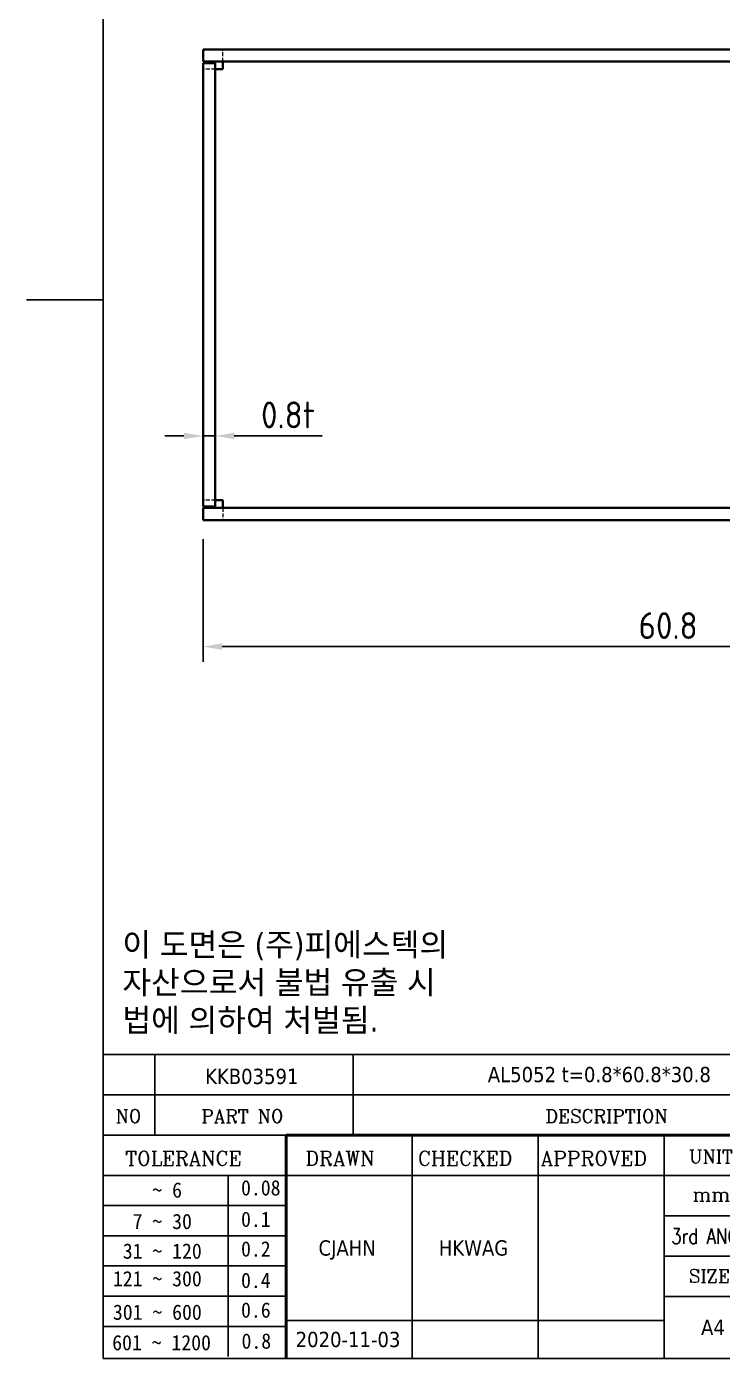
# Model space of a CAD drawing. Header units: millimetres. Extents: x 0 to 105, y 0 to 149.
# Drawn here: x 0 to 45.5, y 5 to 92.1 of the extents above; entities that cross this region are included whole.
import ezdxf
from ezdxf.enums import TextEntityAlignment as Align

# ---------------------------------------------------------------- set-up
doc = ezdxf.new("R2010")
doc.units = ezdxf.units.MM
doc.header["$LTSCALE"] = 0.5
doc.linetypes.add('DASHED', pattern=[0.2067, 0.1654, -0.0413])
doc.layers.get('0').update_dxf_attribs({"color": 3, "lineweight": 25})
for name, color, linetype, lineweight in [('가려진 것(ISO)', 2, 'DASHED', 18), ('가시적인 것(ISO)', 3, 'Continuous', 40), ('경계(ISO)', 7, 'Continuous', 25), ('기호(ISO)', 5, 'Continuous', 25), ('제목(ISO)', 5, 'Continuous', 50), ('치수(ISO)', 2, 'Continuous', 25), ('해치(ISO)', 7, 'Continuous', 18)]:
    doc.layers.add(name, color=color, linetype=linetype, lineweight=lineweight)
doc.styles.add('HAN_291', font='')
doc.styles.add('HAN_370', font='', dxfattribs={"width": 2})
doc.styles.add('RC_284', font='ROMANC.shx')
doc.styles.add('RC_287', font='ROMANC.shx')
doc.styles.add('RC_292', font='ROMANC.shx')
doc.styles.add('ROMANT_294', font='romant.shx')
doc.styles.add('문자 텍스트_PSTEK_POSCO', font='isocp.shx')
doc.styles.add('치수 텍스트_PSTEK_POSCO', font='isocp.shx')
doc.styles.add('텍스트 스타일198', font='tahoma.ttf')
doc.styles.add('텍스트 스타일333', font='ROMANC.shx', dxfattribs={"width": 0.800000011920929})
doc.styles.get('HAN_291').set_extended_font_data('GulimChe')
doc.styles.get('HAN_370').set_extended_font_data('GulimChe')
doc.dimstyles.new('치수_PSTEK_POSCO', dxfattribs={"dimscale": 0.5, "dimtxt": 3.5, "dimasz": 2.5, "dimexe": 2, "dimexo": 2.5, "dimgap": 1, "dimtad": 1, "dimrnd": 1e-08, "dimdsep": 46, "dimtxsty": '치수 텍스트_PSTEK_POSCO', "dimcen": 0.09, "dimdle": 10, "dimclrd": 7, "dimclre": 7, "dimclrt": 2, "dimadec": 1, "dimazin": 2, "dimtfac": 1, "dimtmove": 0, "dimatfit": 3, "dimfxl": 0, "dimtolj": 1, "dimlwd": -1, "dimlwe": -1, "dimarcsym": 0})

# ---------------------------------------------------------------- blocks, each defined once
blk = doc.blocks.new('경계 Default Border')
at = {"layer": '경계(ISO)', "flags": 128}
for points in [[(10, 10), (10, 287.0000076293945)], [(0, 148.5000038146973), (10, 148.5000038146973)]]:
    blk.add_lwpolyline(points, dxfattribs=at)
blk = doc.blocks.new('제목 블록 PSTEK')
for color, points in [(252, [(317.2195697678507, 17.0593801673321), (322.0326348870767, 21.62682475217465), (322.2781991042243, 21.94392121864296), (317.0471853425802, 16.97985676345368), (318.7512090904202, 16.1899260703855), (316.0018030350395, 12.71868385740789), (316.3356552234328, 13.00206718743325), (318.9235935156908, 16.2694494742633)]), (5, [(321.6183518841322, 17.4193704504104), (319.5281351041078, 18.24969419629727), (322.4505835294948, 22.02344462252142), (317.2195697678507, 17.0593801673321), (318.9235935156908, 16.2694494742633), (316.1741874603099, 12.79820726128571)]), (1, [(324.4839107253602, 19.60711530335299), (325.2419748254881, 19.60711530335299), (325.2419748254881, 20.25857663940324), (321.2266040451076, 20.25857663940324), (321.2266040451076, 19.60711530335299), (321.9846681452406, 19.60711530335299), (321.9846681452406, 15.3430047401139), (324.4839107253602, 15.3430047401139)]), (252, [(321.9846681452406, 19.60711530335299), (321.4042753185749, 19.60711530335299), (321.4042753185749, 19.45905590879572), (321.9846681452406, 19.45905590879572)]), (252, [(324.6615819988275, 19.45905590879572), (325.4196460989604, 19.45905590879572), (325.4196460989604, 20.11051724484596), (325.2419748254881, 20.11051724484596), (325.2419748254881, 19.60711530335299), (324.4839107253602, 19.60711530335299), (324.4839107253602, 15.3430047401139), (322.1623394187076, 15.3430047401139), (322.1623394187076, 15.19494534555726), (324.6615819988275, 15.19494534555726)]), (1, [(329.2277337269622, 20.25857663940324), (325.65654113025, 20.25857663940324), (325.65654113025, 15.3430047401139), (329.3580259941756, 15.3430047401139), (329.3580259941756, 15.9944660761648), (328.1137701654877, 15.9944660761648), (328.1137701654877, 17.56360607323003), (329.2277337269622, 17.56360607323003), (329.2277337269622, 18.25543873810179), (328.1137701654877, 18.25543873810179), (328.1137701654877, 19.60711530335299), (329.2277337269622, 19.60711530335299)]), (252, [(328.2914414389548, 19.45905590879572), (329.4054050004294, 19.45905590879572), (329.4054050004294, 20.11051724484596), (329.2277337269622, 20.11051724484596), (329.2277337269622, 19.60711530335299), (328.1137701654877, 19.60711530335299), (328.1137701654877, 18.25543873810179), (328.2914414389548, 18.25543873810179)]), (1, [(332.3312149849806, 20.25857663940324), (329.8592894925411, 20.25857663940324), (329.8592894925411, 15.3430047401139), (332.3312149849806, 15.3430047401139), (332.3312149849806, 17.4318630164523), (333.0701931098801, 15.3430047401139), (335.4855464857051, 15.3430047401139), (334.2514536401189, 19.30614745124769), (335.4379594596742, 20.25857663940324), (334.3071782107978, 20.25857663940324), (332.3312149849806, 18.99741471888304)]), (252, [(332.5088862584528, 20.1105172448466), (332.3312149849806, 20.1105172448466), (332.3312149849806, 18.99741471888368), (332.5088862584528, 19.11081371413894)]), (252, [(335.6156307331414, 20.11051724484596), (335.2535118015555, 20.11051724484596), (334.2514536401189, 19.30614745124769), (335.4855464857051, 15.3430047401139), (333.1954852176545, 15.3430047401139), (333.2478643833523, 15.19494534555726), (335.6632177591723, 15.19494534555726), (334.4291249135862, 19.15808805669106)]), (252, [(328.2914414389548, 17.41554667867274), (329.4054050004294, 17.41554667867274), (329.4054050004294, 18.10737934354514), (329.2277337269622, 18.10737934354514), (329.2277337269622, 17.56360607323003), (328.1137701654877, 17.56360607323003), (328.1137701654877, 15.9944660761648), (328.2914414389548, 15.9944660761648)]), (252, [(332.5088862584528, 16.92964231796647), (332.3312149849806, 17.43186301645164), (332.3312149849806, 15.3430047401139), (330.0369607660135, 15.3430047401139), (330.0369607660135, 15.19494534555726), (332.5088862584528, 15.19494534555726)]), (252, [(329.5356972676428, 15.8464066816075), (329.3580259941756, 15.8464066816075), (329.3580259941756, 15.3430047401139), (325.8342124037171, 15.3430047401139), (325.8342124037171, 15.19494534555726), (329.5356972676428, 15.19494534555726)])]:
    blk.add_hatch(color=color).paths.add_polyline_path(points)
h = blk.add_hatch(color=1)
edge = h.paths.add_edge_path(flags=0)
edge.add_line((314.2242174273352, 19.60711530335299), (314.2242174273352, 17.00126995915134))
edge.add_line((314.2242174273352, 17.00126995915134), (314.3485873187598, 17.00126995915134))
edge.add_arc((314.3485873187598, 17.6527312952023), 0.6514613360509371, 270, 360)
edge.add_line((315.0000486548106, 17.6527312952023), (315.0000486548106, 18.95565396730211))
edge.add_arc((314.3485873187598, 18.95565396730212), 0.6514613360508712, 0, 90)
edge.add_line((314.3485873187598, 19.60711530335299), (314.2242174273352, 19.60711530335299))
edge = h.paths.add_edge_path()
edge.add_arc((314.9847713324306, 18.28938669179658), 1.969189947606664, 269.9999999999959, 450)
edge.add_line((314.9847713324306, 20.25857663940318), (311.7664314776902, 20.25857663940324))
edge.add_line((311.7664314776902, 20.25857663940324), (311.7664314776902, 15.3430047401139))
edge.add_line((311.7664314776902, 15.3430047401139), (314.2242174273352, 15.3430047401139))
edge.add_line((314.2242174273352, 15.3430047401139), (314.2242174273352, 16.32019674418991))
edge.add_line((314.2242174273352, 16.32019674418991), (314.9847713324307, 16.32019674418991))
h = blk.add_hatch(color=252)
edge = h.paths.add_edge_path()
edge.add_arc((314.9847713324309, 18.28938669179657), 1.969189947606666, 270, 406.8278729790604)
edge.add_arc((315.1624426058984, 18.1413272972396), 1.969189947606962, -90, 53.560984836317004, ccw=False)
edge.add_line((315.1624426058984, 16.17213734963263), (314.4018887008024, 16.17213734963263))
edge.add_line((314.4018887008024, 16.17213734963263), (314.4018887008024, 15.19494534555726))
edge.add_line((314.4018887008024, 15.19494534555726), (311.9441027511573, 15.19494534555726))
edge.add_line((311.9441027511573, 15.19494534555726), (311.9441027511573, 15.3430047401139))
edge.add_line((311.9441027511573, 15.3430047401139), (314.2242174273352, 15.3430047401139))
edge.add_line((314.2242174273352, 15.3430047401139), (314.2242174273352, 16.32019674418991))
edge.add_line((314.2242174273352, 16.32019674418991), (314.9847713324309, 16.32019674418991))
h = blk.add_hatch(color=252)
edge = h.paths.add_edge_path()
edge.add_line((314.4018887008024, 19.45905590879572), (314.5262585922315, 19.45905590879572))
edge.add_arc((314.5262585922314, 18.80759457274939), 0.6514613360463194, 60.4189348879147, 90.00000000000318, ccw=False)
edge.add_arc((314.3485873187602, 18.95565396730057), 0.6514613360524251, 39.96992292766206, 90.00000000009999)
edge.add_line((314.3485873187591, 19.60711530335307), (314.2242174273352, 19.60711530335298))
edge.add_line((314.2242174273352, 19.60711530335299), (314.2242174273352, 17.00126995915134))
edge.add_line((314.2242174273352, 17.00126995915134), (314.3485873187591, 17.00126995915134))
edge.add_arc((314.3485873187568, 17.652731295233), 0.6514613360816299, 270.0000000002, 274.6930825552478)
edge.add_line((314.4018887008024, 17.0034541317032), (314.4018887008024, 19.45905590879572))
at = {"layer": '해치(ISO)'}
h = blk.add_hatch(color=140, dxfattribs=at)
edge = h.paths.add_edge_path()
edge.add_ellipse((330.3660919371412, 20.15576403068321), major_axis=(9.100907360794343, 0), ratio=0.4069904968023172, start_angle=301.3098473703837, end_angle=507.7436900681698)
edge.add_ellipse((331.5340919371412, 20.4634168429492), major_axis=(-9.82350664112931, 0), ratio=0.3942600559756514, start_angle=111.51207141178469, end_angle=334.47025347086895, ccw=False)
edge.add_line((335.1363447531188, 16.8601935978785), (335.0955236905705, 16.99119398620872))
at = {"color": 180}
for p, q in [((182.475792979055, 11.79100474011392), (182.4757929790549, 51.56524660363496)), ((182.4757929790549, 51.56524660363496), (372.4757929537551, 51.56524660363496)), ((189.2651435055721, 51.56524660363496), (189.2651435055722, 41.00524660363494)), ((215.2152739891528, 41.00524660363494), (215.2152739891528, 51.56524660363496)), ((280.8758854511282, 51.56524660363496), (280.8758854511282, 41.00524660363494)), ((310.0881549537552, 51.56524660363496), (310.0881549537553, 41.00524660363494)), ((316.9044520275131, 51.56524660363496), (316.9044520275127, 41.00524660363494)), ((338.4566026226726, 51.56524660363496), (338.4566026226727, 41.00524660363494)), ((372.4757929537551, 51.56524660363496), (372.4757929537551, 11.79100474011389)), ((182.475792979055, 46.2852466036349), (372.4757929537551, 46.28524660363492)), ((182.475792979055, 41.00524660363493), (206.451475290024, 41.00524660363493)), ((222.9401812389276, 11.79100474011392), (222.9401812389276, 41.00524660363494)), ((239.4288871878316, 11.79100474011392), (239.4288871878316, 41.00524660363494)), ((255.9175931367356, 11.79100474011392), (255.9175931367356, 41.00524660363494)), ((268.6918866058747, 41.00524660363494), (268.6918866058747, 30.44524660363498)), ((280.8758854511282, 41.00524660363494), (280.8758854511282, 25.16524660363502)), ((310.088154953755, 41.00524660363494), (310.088154953755, 11.79100474011392)), ((182.475792979055, 35.72524660363497), (206.451475290024, 35.72524660363497)), ((198.8621818849491, 12.02524660363491), (198.8621818849491, 35.72524660363497)), ((206.451475290024, 35.72524660363497), (372.4757929537551, 35.72524660363497)), ((182.475792979055, 31.77524660363492), (206.451475290024, 31.77524660363492)), ((255.917593136736, 30.44524660363498), (372.4757929537552, 30.44524660363501)), ((182.475792979055, 27.82524660363487), (206.451475290024, 27.82524660363487)), ((255.9175931367359, 25.16524660363502), (372.4757929537552, 25.165246603635)), ((268.6918866058744, 25.16524660363502), (268.6918866058744, 11.79100474011392)), ((182.475792979055, 23.87524660363505), (206.451475290024, 23.87524660363505)), ((182.475792979055, 19.92524660363478), (206.451475290024, 19.92524660363478)), ((255.9175931367359, 19.88524660363481), (310.0881549537553, 19.88524660363481)), ((182.475792979055, 15.97524660363496), (206.451475290024, 15.97524660363496)), ((206.451475290024, 16.74100474011396), (255.9175931367359, 16.74100474011396)), ((182.475792979055, 11.79100474011392), (372.4757929537551, 11.79100474011389))]:
    blk.add_line(p, q, dxfattribs=at)
at = {"color": 7, "lineweight": 50}
for p, q in [((206.4514752900237, 11.79100474011392), (206.4514752900237, 41.00524660363494)), ((206.451475290024, 41.00524660363494), (372.4757929537551, 41.00524660363496))]:
    blk.add_line(p, q, dxfattribs=at)
at = {"color": 7}
for p, q in [((322.2781991042243, 21.94392121864296), (317.0471853425802, 16.97985676345368)), ((322.4505835294948, 22.02344462252142), (317.2195697678507, 17.0593801673321)), ((317.2195697678507, 17.0593801673321), (322.0326348870767, 21.62682475217465)), ((319.5281351041078, 18.24969419629727), (322.4505835294948, 22.02344462252142)), ((322.0326348870767, 21.62682475217465), (322.2781991042243, 21.94392121864296)), ((311.7664314776902, 20.25900474011391), (311.7664314776902, 15.34300474011391)), ((314.9847713324309, 20.25857663940324), (311.7664314776902, 20.25857663940324)), ((314.9847713324309, 20.25857663940324), (311.7664314776902, 20.25857663940324)), ((311.7664314776902, 20.25857663940324), (311.7664314776902, 15.3430047401139)), ((314.2242174273352, 17.00126995915134), (314.2242174273352, 19.60711530335299)), ((314.2242174273352, 19.60711530335299), (314.3485873187591, 19.60711530335299)), ((314.3485873187591, 19.60711530335299), (314.2242174273352, 19.60711530335299)), ((314.2242174273352, 19.60711530335299), (314.2242174273352, 17.00126995915134)), ((314.2242174273352, 17.00126995915134), (314.2242174273352, 19.60711530335299)), ((314.2242174273352, 19.60711530335299), (314.3485873187591, 19.60711530335299)), ((314.4018887008024, 19.45905590879572), (314.5262585922314, 19.45905590879572)), ((314.4018887008024, 17.0034541317032), (314.4018887008024, 19.45905590879572)), ((325.2419748254881, 20.25857663940324), (321.2266040451076, 20.25857663940324)), ((321.2266040451076, 20.25857663940324), (321.2266040451076, 19.60711530335299)), ((325.2419748254881, 20.25857663940324), (321.2266040451076, 20.25857663940324)), ((321.2266040451076, 20.25857663940324), (321.2266040451076, 19.60711530335299)), ((321.2266040451076, 19.60711530335299), (321.9846681452406, 19.60711530335299)), ((321.2266040451076, 19.60711530335299), (321.9846681452406, 19.60711530335299)), ((321.4042753185749, 19.60711530335299), (321.4042753185749, 19.45905590879572)), ((321.9846681452406, 19.60711530335299), (321.4042753185749, 19.60711530335299)), ((321.4042753185749, 19.45905590879572), (321.9846681452406, 19.45905590879572)), ((321.9846681452406, 19.60711530335299), (321.9846681452406, 15.3430047401139)), ((321.9846681452406, 19.45905590879572), (321.9846681452406, 19.60711530335299)), ((321.9846681452406, 19.60711530335299), (321.9846681452406, 15.3430047401139)), ((324.4839107253602, 19.60711530335299), (325.2419748254881, 19.60711530335299)), ((324.4839107253602, 15.3430047401139), (324.4839107253602, 19.60711530335299)), ((325.2419748254881, 19.60711530335299), (324.4839107253602, 19.60711530335299)), ((324.4839107253602, 19.60711530335299), (324.4839107253602, 15.3430047401139)), ((324.4839107253602, 19.60711530335299), (325.2419748254881, 19.60711530335299)), ((324.4839107253602, 15.3430047401139), (324.4839107253602, 19.60711530335299)), ((324.6615819988275, 19.45905590879572), (325.4196460989604, 19.45905590879572)), ((324.6615819988275, 15.19494534555726), (324.6615819988275, 19.45905590879572)), ((325.2419748254881, 19.60711530335299), (325.2419748254881, 20.25857663940324)), ((325.2419748254881, 19.60711530335299), (325.2419748254881, 20.25857663940324)), ((325.4196460989604, 20.11051724484596), (325.2419748254881, 20.11051724484596)), ((325.2419748254881, 20.11051724484596), (325.2419748254881, 19.60711530335299)), ((325.4196460989604, 19.45905590879572), (325.4196460989604, 20.11051724484596)), ((329.2277337269622, 20.25857663940324), (325.65654113025, 20.25857663940324)), ((325.65654113025, 20.25857663940324), (325.65654113025, 15.3430047401139)), ((325.65654113025, 20.25857663940324), (325.65654113025, 15.3430047401139)), ((329.2277337269622, 20.25857663940324), (325.65654113025, 20.25857663940324)), ((328.1137701654877, 18.25543873810179), (328.1137701654877, 19.60711530335299)), ((328.1137701654877, 19.60711530335299), (329.2277337269622, 19.60711530335299)), ((329.2277337269622, 19.60711530335299), (328.1137701654877, 19.60711530335299)), ((328.1137701654877, 19.60711530335299), (328.1137701654877, 18.25543873810179)), ((328.1137701654877, 18.25543873810179), (328.1137701654877, 19.60711530335299)), ((328.1137701654877, 19.60711530335299), (329.2277337269622, 19.60711530335299)), ((328.2914414389548, 18.25543873810179), (328.2914414389548, 19.45905590879572)), ((328.2914414389548, 19.45905590879572), (329.4054050004294, 19.45905590879572)), ((329.2277337269622, 19.60711530335299), (329.2277337269622, 20.25857663940324)), ((329.2277337269622, 19.60711530335299), (329.2277337269622, 20.25857663940324)), ((329.4054050004294, 20.11051724484596), (329.2277337269622, 20.11051724484596)), ((329.2277337269622, 20.11051724484596), (329.2277337269622, 19.60711530335299)), ((329.4054050004294, 19.45905590879572), (329.4054050004294, 20.11051724484596)), ((332.3312149849806, 20.25857663940324), (329.8592894925411, 20.25857663940324)), ((329.8592894925411, 20.25857663940324), (329.8592894925411, 15.3430047401139)), ((329.8592894925411, 20.25857663940324), (329.8592894925411, 15.3430047401139)), ((332.3312149849806, 20.25857663940324), (329.8592894925411, 20.25857663940324)), ((334.3071782107978, 20.25857663940324), (332.3312149849806, 18.99741471888304)), ((332.3312149849806, 18.99741471888304), (332.3312149849806, 20.25857663940324)), ((334.3071782107978, 20.25857663940324), (332.3312149849806, 18.99741471888304)), ((332.3312149849806, 18.99741471888304), (332.3312149849806, 20.25857663940324)), ((332.5088862584528, 20.1105172448466), (332.3312149849806, 20.1105172448466)), ((332.3312149849806, 20.1105172448466), (332.3312149849806, 18.99741471888368)), ((332.5088862584528, 19.11081371413894), (332.5088862584528, 20.1105172448466)), ((334.2514536401189, 19.30614745124769), (335.4379594596742, 20.25857663940324)), ((334.2514536401189, 19.30614745124769), (335.4379594596742, 20.25857663940324)), ((335.2535118015555, 20.11051724484596), (334.2514536401189, 19.30614745124769)), ((335.4855464857051, 15.3430047401139), (334.2514536401189, 19.30614745124769)), ((334.2514536401189, 19.30614745124769), (335.4855464857051, 15.3430047401139)), ((335.4855464857051, 15.3430047401139), (334.2514536401189, 19.30614745124769)), ((335.4379594596742, 20.25857663940324), (334.3071782107978, 20.25857663940324)), ((335.4379594596742, 20.25857663940324), (334.3071782107978, 20.25857663940324)), ((334.4291249135862, 19.15808805669104), (335.6156307331414, 20.11051724484596)), ((335.6156307331414, 20.11051724484596), (335.2535118015555, 20.11051724484596)), ((315.0000486548106, 18.95565396730275), (315.0000486548106, 17.65273129520161)), ((315.0000486548106, 18.95565396730275), (315.0000486548106, 17.65273129520161)), ((321.6183518841322, 17.4193704504104), (319.5281351041078, 18.24969419629727)), ((329.2277337269622, 18.25543873810179), (328.1137701654877, 18.25543873810179)), ((328.1137701654877, 18.25543873810179), (328.2914414389548, 18.25543873810179)), ((329.2277337269622, 18.25543873810179), (328.1137701654877, 18.25543873810179)), ((328.1137701654877, 17.56360607323003), (329.2277337269622, 17.56360607323003)), ((328.1137701654877, 15.9944660761648), (328.1137701654877, 17.56360607323003)), ((329.2277337269622, 17.56360607323003), (328.1137701654877, 17.56360607323003)), ((328.1137701654877, 17.56360607323003), (328.1137701654877, 15.9944660761648)), ((328.1137701654877, 17.56360607323003), (329.2277337269622, 17.56360607323003)), ((328.1137701654877, 15.9944660761648), (328.1137701654877, 17.56360607323003)), ((329.2277337269622, 17.56360607323003), (329.2277337269622, 18.25543873810179)), ((329.2277337269622, 17.56360607323003), (329.2277337269622, 18.25543873810179)), ((329.4054050004294, 18.10737934354514), (329.2277337269622, 18.10737934354514)), ((329.2277337269622, 18.10737934354514), (329.2277337269622, 17.56360607323003)), ((329.4054050004294, 17.41554667867274), (329.4054050004294, 18.10737934354514)), ((332.3312149849806, 18.99741471888368), (332.5088862584528, 19.11081371413894)), ((332.3312149849806, 17.4318630164523), (333.0701931098801, 15.3430047401139)), ((332.3312149849806, 15.3430047401139), (332.3312149849806, 17.4318630164523)), ((332.5088862584528, 16.92964231796647), (332.3312149849806, 17.43186301645164)), ((332.3312149849806, 17.43186301645164), (332.3312149849806, 15.3430047401139)), ((332.3312149849806, 17.4318630164523), (333.0701931098801, 15.3430047401139)), ((332.3312149849806, 15.3430047401139), (332.3312149849806, 17.4318630164523)), ((335.6632177591723, 15.19494534555726), (334.4291249135862, 19.15808805669104)), ((345.0447381189468, 17.50375595811051), (344.9867755289346, 17.689895936919)), ((314.3485873187591, 17.00126995915134), (314.2242174273352, 17.00126995915134)), ((314.2242174273352, 17.00126995915134), (314.3485873187591, 17.00126995915134)), ((314.3485873187591, 17.00126995915134), (314.2242174273352, 17.00126995915134)), ((314.2242174273352, 16.32019674418991), (314.9847713324309, 16.32019674418991)), ((314.2242174273352, 15.3430047401139), (314.2242174273352, 16.32019674418991)), ((314.9847713324309, 16.32019674418991), (314.2242174273352, 16.32019674418991)), ((314.2242174273352, 16.32019674418991), (314.2242174273352, 15.3430047401139)), ((314.2242174273352, 16.32019674418991), (314.9847713324309, 16.32019674418991)), ((314.2242174273352, 15.3430047401139), (314.2242174273352, 16.32019674418991)), ((314.4018887008024, 16.17213734963263), (315.162442605898, 16.17213734963263)), ((314.4018887008024, 15.19494534555726), (314.4018887008024, 16.17213734963263)), ((318.7512090904202, 16.1899260703855), (316.0018030350395, 12.71868385740789)), ((316.1741874603099, 12.79820726128571), (321.6183518841322, 17.4193704504104)), ((318.9235935156908, 16.2694494742633), (316.1741874603099, 12.79820726128571)), ((316.3356552234328, 13.00206718743325), (318.9235935156908, 16.2694494742633)), ((317.0471853425802, 16.97985676345368), (318.7512090904202, 16.1899260703855)), ((318.9235935156908, 16.2694494742633), (317.2195697678507, 17.0593801673321)), ((317.2195697678507, 17.0593801673321), (318.9235935156908, 16.2694494742633)), ((329.3580259941756, 15.9944660761648), (328.1137701654877, 15.9944660761648)), ((328.1137701654877, 15.9944660761648), (328.2914414389548, 15.9944660761648)), ((329.3580259941756, 15.9944660761648), (328.1137701654877, 15.9944660761648)), ((328.2914414389548, 15.9944660761648), (328.2914414389548, 17.41554667867274)), ((328.2914414389548, 17.41554667867274), (329.4054050004294, 17.41554667867274)), ((329.3580259941756, 15.3430047401139), (329.3580259941756, 15.9944660761648)), ((329.3580259941756, 15.3430047401139), (329.3580259941756, 15.9944660761648)), ((329.5356972676428, 15.8464066816075), (329.3580259941756, 15.8464066816075)), ((329.3580259941756, 15.8464066816075), (329.3580259941756, 15.3430047401139)), ((329.5356972676428, 15.19494534555726), (329.5356972676428, 15.8464066816075)), ((332.5088862584528, 15.19494534555726), (332.5088862584528, 16.92964231796647)), ((311.7664314776902, 15.3430047401139), (314.2242174273352, 15.3430047401139)), ((311.7664314776902, 15.3430047401139), (314.2242174273352, 15.3430047401139)), ((314.2242174273352, 15.3430047401139), (311.9441027511573, 15.3430047401139)), ((311.9441027511573, 15.3430047401139), (311.9441027511573, 15.19494534555726)), ((311.9441027511573, 15.19494534555726), (314.4018887008024, 15.19494534555726)), ((321.9846681452406, 15.3430047401139), (324.4839107253602, 15.3430047401139)), ((321.9846681452406, 15.3430047401139), (324.4839107253602, 15.3430047401139)), ((324.4839107253602, 15.3430047401139), (322.1623394187076, 15.3430047401139)), ((322.1623394187076, 15.3430047401139), (322.1623394187076, 15.19494534555726)), ((322.1623394187076, 15.19494534555726), (324.6615819988275, 15.19494534555726)), ((325.65654113025, 15.3430047401139), (329.3580259941756, 15.3430047401139)), ((325.65654113025, 15.3430047401139), (329.3580259941756, 15.3430047401139)), ((329.3580259941756, 15.3430047401139), (325.8342124037171, 15.3430047401139)), ((325.8342124037171, 15.3430047401139), (325.8342124037171, 15.19494534555726)), ((325.8342124037171, 15.19494534555726), (329.5356972676428, 15.19494534555726)), ((329.8592894925411, 15.3430047401139), (332.3312149849806, 15.3430047401139)), ((329.8592894925411, 15.3430047401139), (332.3312149849806, 15.3430047401139)), ((332.3312149849806, 15.3430047401139), (330.0369607660135, 15.3430047401139)), ((330.0369607660135, 15.3430047401139), (330.0369607660135, 15.19494534555726)), ((330.0369607660135, 15.19494534555726), (332.5088862584528, 15.19494534555726)), ((333.0701931098801, 15.3430047401139), (335.4855464857051, 15.3430047401139)), ((333.0701931098801, 15.3430047401139), (335.4855464857051, 15.3430047401139)), ((335.4855464857051, 15.3430047401139), (333.1954852176545, 15.3430047401139)), ((333.1954852176545, 15.3430047401139), (333.2478643833523, 15.19494534555726)), ((333.2478643833523, 15.19494534555726), (335.6632177591723, 15.19494534555726)), ((316.0018030350395, 12.71868385740789), (316.3356552234328, 13.00206718743325))]:
    blk.add_line(p, q, dxfattribs=at)
at = {"color": 5}
for p, q in [((322.4505835294948, 22.02344462252142), (317.2195697678507, 17.0593801673321)), ((319.5281351041078, 18.24969419629727), (322.4505835294948, 22.02344462252142)), ((321.6183518841322, 17.4193704504104), (319.5281351041078, 18.24969419629727)), ((316.1741874603099, 12.79820726128571), (321.6183518841322, 17.4193704504104)), ((318.9235935156908, 16.2694494742633), (316.1741874603099, 12.79820726128571)), ((317.2195697678507, 17.0593801673321), (318.9235935156908, 16.2694494742633))]:
    blk.add_line(p, q, dxfattribs=at)
at = {"color": 1}
for p, q in [((314.9847713324309, 20.25857663940324), (311.7664314776902, 20.25857663940324)), ((311.7664314776902, 20.25857663940324), (311.7664314776902, 15.3430047401139)), ((314.2242174273352, 17.00126995915134), (314.2242174273352, 19.60711530335299)), ((314.2242174273352, 19.60711530335299), (314.3485873187591, 19.60711530335299)), ((325.2419748254881, 20.25857663940324), (321.2266040451076, 20.25857663940324)), ((321.2266040451076, 20.25857663940324), (321.2266040451076, 19.60711530335299)), ((321.2266040451076, 19.60711530335299), (321.9846681452406, 19.60711530335299)), ((321.9846681452406, 19.60711530335299), (321.9846681452406, 15.3430047401139)), ((324.4839107253602, 19.60711530335299), (325.2419748254881, 19.60711530335299)), ((324.4839107253602, 15.3430047401139), (324.4839107253602, 19.60711530335299)), ((325.2419748254881, 19.60711530335299), (325.2419748254881, 20.25857663940324)), ((329.2277337269622, 20.25857663940324), (325.65654113025, 20.25857663940324)), ((325.65654113025, 20.25857663940324), (325.65654113025, 15.3430047401139)), ((328.1137701654877, 18.25543873810179), (328.1137701654877, 19.60711530335299)), ((328.1137701654877, 19.60711530335299), (329.2277337269622, 19.60711530335299)), ((329.2277337269622, 19.60711530335299), (329.2277337269622, 20.25857663940324)), ((332.3312149849806, 20.25857663940324), (329.8592894925411, 20.25857663940324)), ((329.8592894925411, 20.25857663940324), (329.8592894925411, 15.3430047401139)), ((334.3071782107978, 20.25857663940324), (332.3312149849806, 18.99741471888304)), ((332.3312149849806, 18.99741471888304), (332.3312149849806, 20.25857663940324)), ((334.2514536401189, 19.30614745124769), (335.4379594596742, 20.25857663940324)), ((335.4855464857051, 15.3430047401139), (334.2514536401189, 19.30614745124769)), ((335.4379594596742, 20.25857663940324), (334.3071782107978, 20.25857663940324)), ((315.0000486548106, 18.95565396730275), (315.0000486548106, 17.65273129520161)), ((329.2277337269622, 18.25543873810179), (328.1137701654877, 18.25543873810179)), ((328.1137701654877, 17.56360607323003), (329.2277337269622, 17.56360607323003)), ((328.1137701654877, 15.9944660761648), (328.1137701654877, 17.56360607323003)), ((329.2277337269622, 17.56360607323003), (329.2277337269622, 18.25543873810179)), ((332.3312149849806, 17.4318630164523), (333.0701931098801, 15.3430047401139)), ((332.3312149849806, 15.3430047401139), (332.3312149849806, 17.4318630164523)), ((314.3485873187591, 17.00126995915134), (314.2242174273352, 17.00126995915134)), ((314.2242174273352, 16.32019674418991), (314.9847713324309, 16.32019674418991)), ((314.2242174273352, 15.3430047401139), (314.2242174273352, 16.32019674418991)), ((329.3580259941756, 15.9944660761648), (328.1137701654877, 15.9944660761648)), ((329.3580259941756, 15.3430047401139), (329.3580259941756, 15.9944660761648)), ((311.7664314776902, 15.3430047401139), (314.2242174273352, 15.3430047401139)), ((321.9846681452406, 15.3430047401139), (324.4839107253602, 15.3430047401139)), ((325.65654113025, 15.3430047401139), (329.3580259941756, 15.3430047401139)), ((329.8592894925411, 15.3430047401139), (332.3312149849806, 15.3430047401139)), ((333.0701931098801, 15.3430047401139), (335.4855464857051, 15.3430047401139))]:
    blk.add_line(p, q, dxfattribs=at)
at = {"color": 7}
for centre, radius, start, end in [((314.3485873187598, 18.95565396730211), 0.6514613360508712, 0, 90), ((314.3485873187602, 18.95565396730057), 0.6514613360524251, 39.96992292766117, 90), ((314.3485873187598, 18.95565396730212), 0.6514613360508712, 0, 90), ((314.5262585922314, 18.80759457274939), 0.6514613360463193, 60.41893488791137, 90), ((314.9847713324309, 18.28938669179658), 1.969189947606665, 270, 90), ((314.9847713324309, 18.28938669179658), 1.969189947606665, 270, 90), ((314.9847713324307, 18.2893866917965), 1.969189947606594, 270, 46.82787297909833), ((315.1624426058984, 18.1413272972396), 1.969189947606961, 270, 53.56098483636067), ((314.3485873187597, 17.65273129520228), 0.6514613360509381, 270, 0), ((314.3485873187598, 17.6527312952023), 0.6514613360509381, 270, 0), ((314.3485873187568, 17.652731295233), 0.6514613360816299, 270, 274.6930825552478)]:
    blk.add_arc(centre, radius, start, end, dxfattribs=at)
at = {"color": 1}
for centre, radius, start, end in [((314.3485873187598, 18.95565396730211), 0.6514613360508712, 0, 90), ((314.9847713324309, 18.28938669179657), 1.969189947606665, 270, 90), ((314.3485873187598, 17.6527312952023), 0.6514613360509381, 270, 0)]:
    blk.add_arc(centre, radius, start, end, dxfattribs=at)
at = {"layer": '제목(ISO)', "lineweight": 18}
blk.add_line((182.475792979055, 35.72500474011393), (182.475792979055, 11.79100474011392), dxfattribs=at)
at = {"layer": '제목(ISO)'}
for p, q in [((322.2781991042243, 21.94392121864296), (317.0471853425802, 16.97985676345368)), ((322.4505835294948, 22.02344462252142), (317.2195697678507, 17.0593801673321)), ((317.2195697678507, 17.0593801673321), (322.0326348870767, 21.62682475217465)), ((319.5281351041078, 18.24969419629727), (322.4505835294948, 22.02344462252142)), ((322.0326348870767, 21.62682475217465), (322.2781991042243, 21.94392121864296)), ((314.9847713324306, 20.25857663940324), (311.7664314776902, 20.25857663940324)), ((311.7664314776902, 20.25857663940324), (311.7664314776902, 15.3430047401139)), ((314.2242174273352, 17.00126995915134), (314.2242174273352, 19.60711530335299)), ((314.2242174273352, 19.60711530335299), (314.3485873187598, 19.60711530335299)), ((314.3485873187591, 19.60711530335299), (314.2242174273352, 19.60711530335299)), ((314.2242174273352, 19.60711530335299), (314.2242174273352, 17.00126995915134)), ((314.4018887008024, 19.45905590879572), (314.5262585922314, 19.45905590879572)), ((314.4018887008024, 17.0034541317032), (314.4018887008024, 19.45905590879572)), ((325.2419748254881, 20.25857663940324), (321.2266040451076, 20.25857663940324)), ((321.2266040451076, 20.25857663940324), (321.2266040451076, 19.60711530335299)), ((321.2266040451076, 19.60711530335299), (321.9846681452406, 19.60711530335299)), ((321.9846681452406, 19.60711530335299), (321.4042753185749, 19.60711530335299)), ((321.4042753185749, 19.60711530335299), (321.4042753185749, 19.45905590879572)), ((321.4042753185749, 19.45905590879572), (321.9846681452406, 19.45905590879572)), ((321.9846681452406, 19.60711530335299), (321.9846681452406, 15.3430047401139)), ((321.9846681452406, 19.45905590879572), (321.9846681452406, 19.60711530335299)), ((324.4839107253602, 19.60711530335299), (325.2419748254881, 19.60711530335299)), ((324.4839107253602, 15.3430047401139), (324.4839107253602, 19.60711530335299)), ((325.2419748254881, 19.60711530335299), (324.4839107253602, 19.60711530335299)), ((324.4839107253602, 19.60711530335299), (324.4839107253602, 15.3430047401139)), ((324.6615819988275, 19.45905590879572), (325.4196460989604, 19.45905590879572)), ((324.6615819988275, 15.19494534555726), (324.6615819988275, 19.45905590879572)), ((325.2419748254881, 19.60711530335299), (325.2419748254881, 20.25857663940324)), ((325.4196460989604, 20.11051724484596), (325.2419748254881, 20.11051724484596)), ((325.2419748254881, 20.11051724484596), (325.2419748254881, 19.60711530335299)), ((325.4196460989604, 19.45905590879572), (325.4196460989604, 20.11051724484596)), ((329.2277337269622, 20.25857663940324), (325.65654113025, 20.25857663940324)), ((325.65654113025, 20.25857663940324), (325.65654113025, 15.3430047401139)), ((328.1137701654877, 18.25543873810179), (328.1137701654877, 19.60711530335299)), ((328.1137701654877, 19.60711530335299), (329.2277337269622, 19.60711530335299)), ((329.2277337269622, 19.60711530335299), (328.1137701654877, 19.60711530335299)), ((328.1137701654877, 19.60711530335299), (328.1137701654877, 18.25543873810179)), ((328.2914414389548, 19.45905590879572), (329.4054050004294, 19.45905590879572)), ((328.2914414389548, 18.25543873810179), (328.2914414389548, 19.45905590879572)), ((329.2277337269622, 19.60711530335299), (329.2277337269622, 20.25857663940324)), ((329.4054050004294, 20.11051724484596), (329.2277337269622, 20.11051724484596)), ((329.2277337269622, 20.11051724484596), (329.2277337269622, 19.60711530335299)), ((329.4054050004294, 19.45905590879572), (329.4054050004294, 20.11051724484596)), ((332.3312149849806, 20.25857663940324), (329.8592894925411, 20.25857663940324)), ((329.8592894925411, 20.25857663940324), (329.8592894925411, 15.3430047401139)), ((334.3071782107978, 20.25857663940324), (332.3312149849806, 18.99741471888304)), ((332.3312149849806, 18.99741471888304), (332.3312149849806, 20.25857663940324)), ((332.5088862584528, 20.1105172448466), (332.3312149849806, 20.1105172448466)), ((332.3312149849806, 20.1105172448466), (332.3312149849806, 18.99741471888368)), ((332.5088862584528, 19.11081371413894), (332.5088862584528, 20.1105172448466)), ((334.2514536401189, 19.30614745124769), (335.4379594596742, 20.25857663940324)), ((335.2535118015555, 20.11051724484596), (334.2514536401189, 19.30614745124769)), ((335.4855464857051, 15.3430047401139), (334.2514536401189, 19.30614745124769)), ((334.2514536401189, 19.30614745124769), (335.4855464857051, 15.3430047401139)), ((335.4379594596742, 20.25857663940324), (334.3071782107978, 20.25857663940324)), ((334.4291249135862, 19.15808805669106), (335.6156307331414, 20.11051724484596)), ((335.6156307331414, 20.11051724484596), (335.2535118015555, 20.11051724484596)), ((315.0000486548106, 18.95565396730211), (315.0000486548106, 17.6527312952023)), ((321.6183518841322, 17.4193704504104), (319.5281351041078, 18.24969419629727)), ((329.2277337269622, 18.25543873810179), (328.1137701654877, 18.25543873810179)), ((328.1137701654877, 18.25543873810179), (328.2914414389548, 18.25543873810179)), ((328.1137701654877, 15.9944660761648), (328.1137701654877, 17.56360607323003)), ((328.1137701654877, 17.56360607323003), (329.2277337269622, 17.56360607323003)), ((329.2277337269622, 17.56360607323003), (328.1137701654877, 17.56360607323003)), ((328.1137701654877, 17.56360607323003), (328.1137701654877, 15.9944660761648)), ((329.2277337269622, 17.56360607323003), (329.2277337269622, 18.25543873810179)), ((329.4054050004294, 18.10737934354514), (329.2277337269622, 18.10737934354514)), ((329.2277337269622, 18.10737934354514), (329.2277337269622, 17.56360607323003)), ((329.4054050004294, 17.41554667867274), (329.4054050004294, 18.10737934354514)), ((332.3312149849806, 18.99741471888368), (332.5088862584528, 19.11081371413894)), ((332.3312149849806, 15.3430047401139), (332.3312149849806, 17.4318630164523)), ((332.3312149849806, 17.4318630164523), (333.0701931098801, 15.3430047401139)), ((332.5088862584528, 16.92964231796647), (332.3312149849806, 17.43186301645164)), ((332.3312149849806, 17.43186301645164), (332.3312149849806, 15.3430047401139)), ((335.6632177591723, 15.19494534555726), (334.4291249135862, 19.15808805669106)), ((314.3485873187598, 17.00126995915134), (314.2242174273352, 17.00126995915134)), ((314.2242174273352, 17.00126995915134), (314.3485873187591, 17.00126995915134)), ((314.2242174273352, 15.3430047401139), (314.2242174273352, 16.32019674418991)), ((314.2242174273352, 16.32019674418991), (314.9847713324307, 16.32019674418991)), ((314.9847713324309, 16.32019674418991), (314.2242174273352, 16.32019674418991)), ((314.2242174273352, 16.32019674418991), (314.2242174273352, 15.3430047401139)), ((314.4018887008024, 15.19494534555726), (314.4018887008024, 16.17213734963263)), ((314.4018887008024, 16.17213734963263), (315.1624426058984, 16.17213734963263)), ((318.7512090904202, 16.1899260703855), (316.0018030350395, 12.71868385740789)), ((316.1741874603099, 12.79820726128571), (321.6183518841322, 17.4193704504104)), ((318.9235935156908, 16.2694494742633), (316.1741874603099, 12.79820726128571)), ((316.3356552234328, 13.00206718743325), (318.9235935156908, 16.2694494742633)), ((317.0471853425802, 16.97985676345368), (318.7512090904202, 16.1899260703855)), ((317.2195697678507, 17.0593801673321), (318.9235935156908, 16.2694494742633)), ((318.9235935156908, 16.2694494742633), (317.2195697678507, 17.0593801673321)), ((329.3580259941756, 15.9944660761648), (328.1137701654877, 15.9944660761648)), ((328.1137701654877, 15.9944660761648), (328.2914414389548, 15.9944660761648)), ((328.2914414389548, 17.41554667867274), (329.4054050004294, 17.41554667867274)), ((328.2914414389548, 15.9944660761648), (328.2914414389548, 17.41554667867274)), ((329.3580259941756, 15.3430047401139), (329.3580259941756, 15.9944660761648)), ((329.5356972676428, 15.8464066816075), (329.3580259941756, 15.8464066816075)), ((329.3580259941756, 15.8464066816075), (329.3580259941756, 15.3430047401139)), ((329.5356972676428, 15.19494534555726), (329.5356972676428, 15.8464066816075)), ((332.5088862584528, 15.19494534555726), (332.5088862584528, 16.92964231796647)), ((311.7664314776902, 15.3430047401139), (314.2242174273352, 15.3430047401139)), ((314.2242174273352, 15.3430047401139), (311.9441027511573, 15.3430047401139)), ((311.9441027511573, 15.3430047401139), (311.9441027511573, 15.19494534555726)), ((311.9441027511573, 15.19494534555726), (314.4018887008024, 15.19494534555726)), ((321.9846681452406, 15.3430047401139), (324.4839107253602, 15.3430047401139)), ((324.4839107253602, 15.3430047401139), (322.1623394187076, 15.3430047401139)), ((322.1623394187076, 15.3430047401139), (322.1623394187076, 15.19494534555726)), ((322.1623394187076, 15.19494534555726), (324.6615819988275, 15.19494534555726)), ((325.65654113025, 15.3430047401139), (329.3580259941756, 15.3430047401139)), ((329.3580259941756, 15.3430047401139), (325.8342124037171, 15.3430047401139)), ((325.8342124037171, 15.3430047401139), (325.8342124037171, 15.19494534555726)), ((325.8342124037171, 15.19494534555726), (329.5356972676428, 15.19494534555726)), ((329.8592894925411, 15.3430047401139), (332.3312149849806, 15.3430047401139)), ((332.3312149849806, 15.3430047401139), (330.0369607660135, 15.3430047401139)), ((330.0369607660135, 15.3430047401139), (330.0369607660135, 15.19494534555726)), ((330.0369607660135, 15.19494534555726), (332.5088862584528, 15.19494534555726)), ((333.0701931098801, 15.3430047401139), (335.4855464857051, 15.3430047401139)), ((335.4855464857051, 15.3430047401139), (333.1954852176545, 15.3430047401139)), ((333.1954852176545, 15.3430047401139), (333.2478643833523, 15.19494534555726)), ((333.2478643833523, 15.19494534555726), (335.6632177591723, 15.19494534555726)), ((316.0018030350395, 12.71868385740789), (316.3356552234328, 13.00206718743325))]:
    blk.add_line(p, q, dxfattribs=at)
at = {"layer": '제목(ISO)', "color": 4}
blk.add_line((335.1363447531188, 16.8601935978785), (335.0955236905705, 16.99119398620872), dxfattribs=at)
at = {"layer": '제목(ISO)'}
for centre, radius, start, end in [((314.3485873187598, 18.95565396730212), 0.6514613360508712, 0, 90), ((314.3485873187602, 18.95565396730057), 0.6514613360524251, 39.96992292766117, 90), ((314.5262585922314, 18.80759457274939), 0.6514613360463193, 60.41893488791137, 90), ((314.9847713324306, 18.28938669179658), 1.969189947606664, 46.82787297909431, 90), ((314.9847713324307, 18.2893866917965), 1.969189947606594, 270, 46.82787297909833), ((314.9847713324309, 18.28938669179657), 1.969189947606666, 270, 46.8278729790603), ((315.1624426058984, 18.1413272972396), 1.969189947606962, 270, 53.56098483631701), ((314.3485873187598, 17.6527312952023), 0.6514613360509371, 270, 0), ((314.3485873187568, 17.652731295233), 0.6514613360816299, 270, 274.6930825552478)]:
    blk.add_arc(centre, radius, start, end, dxfattribs=at)
at = {"layer": '제목(ISO)', "color": 4}
for centre, major_axis, ratio, start_param, end_param in [((331.5340919371412, 20.4634168429492), (9.82350664112931, 0), 0.3942600559756514, 5.087845455444478, 8.97919982663645), ((330.3660919371412, 20.15576403068321), (9.100907360794343, 0), 0.4069904968023172, 5.258848905294775, 8.861799147915196)]:
    blk.add_ellipse(centre, major_axis=major_axis, ratio=ratio, start_param=start_param, end_param=end_param, dxfattribs=at)
at = {"color": 2}
for s, height, style, p in [('NO', 1.742399930953979, 'RC_284', (184.135398793432, 42.62317362549192)), ('PART NO', 1.742399930953979, 'RC_284', (195.3359407378685, 42.62317362549192)), ('DESCRIPTION', 1.742399930953979, 'RC_284', (240.4025565652523, 42.62317362549192)), ("Q'TY", 1.742399930953979, 'RC_284', (310.1440786515383, 42.62317362549192)), ('COLOR/FINISH', 1.742399930953979, 'RC_284', (317.7725341324144, 42.62317362549192)), ('REMARK', 1.742399930953979, 'RC_284', (348.346649953877, 42.62317362549192)), (' TOLERANCE', 1.899999976158142, 'RC_287', (184.0872874387979, 37.00893196870329)), ('DRAWN', 1.899999976158142, 'RC_287', (208.9766620976279, 37.00893196870329)), ('CHECKED', 1.899999976158142, 'RC_287', (223.6856844514997, 37.00893196870329)), ('APPROVED', 1.899999976158142, 'RC_287', (239.7795453577791, 37.00893196870329)), ('UNIT', 1.742399930953979, 'RC_284', (259.1652673287452, 37.34317362549218)), ('SCALE', 1.742399930953979, 'RC_284', (270.2934779252897, 37.34317362549218)), ('MODEL NAME', 2.178000062704086, 'RC_292', (284.096330289083, 37.25462520371384)), ('0.08', 2.000000029802322, 'HAN_291', (200.5467345600617, 33.09873600004101)), ('    ~ 6', 2.000000029802322, 'HAN_291', (183.7721304966814, 32.8176515608431)), ('mm', 1.742399930953979, 'RC_284', (259.6505418159997, 32.3543089683787)), ('PART NAME', 2.178000062704086, 'RC_292', (285.1416959765849, 32.03045329421792)), ('  7 ~ 30', 2.000000029802322, 'HAN_291', (183.7721304966814, 28.70538114822415)), ('0.1', 2.000000029802322, 'HAN_291', (200.5467345600617, 28.98646558742206)), (' DWG NO.', 2.178000062704086, 'RC_292', (284.8124284083233, 26.75045329421772)), (' 31 ~ 120', 2.000000029802322, 'HAN_291', (183.7721304966814, 24.82628181916237)), ('0.2', 2.000000029802322, 'HAN_291', (200.5467345600617, 25.10736625836028)), ('121 ~ 300', 2.000000029802322, 'HAN_291', (183.7721304966814, 21.21401206133254)), ('0.4', 2.000000029802322, 'HAN_291', (200.5467345600617, 20.99509650053045)), ('SIZE', 1.742399930953979, 'RC_284', (259.1652673287452, 21.69497768947366)), ('REFERENCE', 2.178000062704086, 'RC_292', (278.2741065029841, 21.43214925458022)), ('301 ~ 600', 2.000000029802322, 'HAN_291', (183.7721304966814, 16.83491273227077)), ('0.6', 2.000000029802322, 'HAN_291', (200.5467345600617, 17.11599717146868)), ('601 ~ 1200', 2.000000029802322, 'HAN_291', (183.6802025156883, 12.84759660881125)), ('0.8', 2.000000029802322, 'HAN_291', (200.6097246063884, 13.05732192299702))]:
    blk.add_text(s, height=height, dxfattribs=dict(at, style=style)).set_placement(p)
at = {"color": 2, "style": 'RC_284'}
blk.add_text('MATERIAL', height=1.742399930953979, dxfattribs=at).set_placement((295.4820202024417, 43.64524660363492), align=Align.MIDDLE_CENTER)
at = {"color": 7, "style": '텍스트 스타일333', "width": 0.7999999523162842}
blk.add_text('N/S', height=2.000000029802322, dxfattribs=at).set_placement((274.7838860285014, 33.08524660363496), align=Align.MIDDLE_CENTER)
at = {"color": 2, "style": '텍스트 스타일333', "width": 0.7999999523162842}
blk.add_text('3rd ANGLE PROJ.', height=2.000000029802322, dxfattribs=at).set_placement((256.8430306642954, 26.76148381654429))
at = {"color": 7, "style": 'ROMANT_294'}
for s, p in [('POWER', (342.82727231297, 20.97115304607566)), ('SYSTEM', (342.82727231297, 17.3284636719184)), ('TECHNOLOGY', (342.82727231297, 13.57194088644453))]:
    blk.add_text(s, height=2.700000107288361, dxfattribs=at).set_placement(p)
at = {"color": 7, "insert": (320.8519732224835, 14.21236326823155), "char_height": 1.400000005960464, "attachment_point": 1, "line_spacing_factor": 0.3319999873638153, "style": 'HAN_370'}
blk.add_mtext('\\fHY견고딕|b0|i0;\\H1.4000;피에스텍', dxfattribs=at)
at = {"layer": '제목(ISO)', "color": 7, "style": '텍스트 스타일198'}
for tag, p in [('부품_번호_001', (195.8461147530121, 47.68004260673702)), ('설명_001', (232.8482784326364, 47.92245856837096)), ('재질_001', (290.6002202955571, 47.92524659519488)), ("3._Q'TY_001", (312.7327037528258, 47.90442725317898)), ('질량\\P3;_001', (350.3046145979153, 48.1643332325385)), ('제목_001', (335.5349605824892, 32.12134217035067)), ('부품_번호_001', (334.505355006244, 26.8052465951949)), ('설계자_001', (210.6823963971569, 25.23312566343435)), ('점검자_001', (226.4283219502686, 25.23446884679021)), ('프로젝트_001', (274.1013553075239, 16.78148811978295)), ('시트_크기_001', (260.7634369704525, 14.8381256569732)), ('작성_날짜_001', (207.6944850220393, 13.26600473167383)), ('프로젝트_002', (277.7057745177354, 13.35760888113144))]:
    blk.add_attdef(tag, p, '', height=2.000000029802322, dxfattribs=at)
for tag, p in [('4._COLOR', (327.6805273250926, 48.92524660363493)), ('1._MODEL_NAME', (341.233897335037, 38.36524660363497)), ('엔지니어링_승인자', (247.673240162284, 26.23312567187446)), ('점검_날짜', (231.1845342133799, 14.26600474011394)), ('엔지니어링_승인_날짜', (247.6732401622839, 14.26600474011394))]:
    blk.add_attdef(tag, text='', height=2.000000029802322, dxfattribs=at).set_placement(p, align=Align.MIDDLE_CENTER)
blk = doc.blocks.new('*D23')
at = {"layer": 'Defpoints', "color": 0}
for p in [(11.54483947096291, 59.82568705917329), (72.34483947096288, 59.8256870591733), (11.54483947096291, 51.55673948542199)]:
    blk.add_point(p, dxfattribs=at)
at = {"layer": '치수(ISO)', "color": 7}
for p, q in [((11.54483947096291, 58.57568705917329), (11.54483947096291, 50.55673948542199)), ((72.34483947096288, 58.5756870591733), (72.34483947096288, 50.55673948542199)), ((71.09483947096288, 51.55673948542199), (12.79483947096291, 51.55673948542199))]:
    blk.add_line(p, q, dxfattribs=at)
for points in [[(12.79483947096291, 51.76507281875532), (12.79483947096291, 51.34840615208865), (11.54483947096291, 51.55673948542199)], [(71.09483947096288, 51.76507281875532), (71.09483947096288, 51.34840615208865), (72.34483947096288, 51.55673948542199)]]:
    blk.add_solid(points, dxfattribs=at)
at = {"layer": '치수(ISO)', "color": 2, "insert": (40.05497726623848, 52.93173948542199), "char_height": 1.75, "attachment_point": 4, "style": '치수 텍스트_PSTEK_POSCO'}
blk.add_mtext('\\A1;60.8', dxfattribs=at)
blk = doc.blocks.new('*D26')
at = {"layer": 'Defpoints', "color": 0}
for p in [(12.34483947096291, 65.33871650231309), (11.54483947096291, 64.20587662144315), (12.34483947096291, 64.20587662144315)]:
    blk.add_point(p, dxfattribs=at)
at = {"layer": '치수(ISO)', "color": 7}
for p, q in [((10.29483947096291, 65.33871650231309), (9.044839470962911, 65.33871650231309)), ((11.54483947096291, 65.33871650231309), (12.34483947096291, 65.33871650231309)), ((13.59483947096291, 65.33871650231309), (19.34621742371882, 65.33871650231309))]:
    blk.add_line(p, q, dxfattribs=at)
for points in [[(10.29483947096291, 65.54704983564642), (10.29483947096291, 65.13038316897976), (11.54483947096291, 65.33871650231309)], [(13.59483947096291, 65.54704983564642), (13.59483947096291, 65.13038316897976), (12.34483947096291, 65.33871650231309)]]:
    blk.add_solid(points, dxfattribs=at)
at = {"layer": '치수(ISO)', "color": 2, "insert": (15.34483947096291, 66.71371650231309), "char_height": 1.75, "attachment_point": 4, "style": '치수 텍스트_PSTEK_POSCO'}
blk.add_mtext('\\A1;0.8t', dxfattribs=at)

msp = doc.modelspace()

# ---------------------------------------------------------------- linework, layer by layer
at = {"layer": '가려진 것(ISO)', "ltscale": 3.047414541244507}
for p, q in [((12.84483947096289, 89.8256870591733), (12.84483947096289, 90.6256870591733)), ((12.34483947096291, 89.3256870591733), (11.54483947096291, 89.3256870591733)), ((12.34483947096291, 61.12568705917332), (11.54483947096291, 61.12568705917332)), ((12.8448394709629, 60.6256870591733), (12.8448394709629, 59.8256870591733))]:
    msp.add_line(p, q, dxfattribs=at)
at = {"layer": '가시적인 것(ISO)'}
for p, q in [((72.34483947096288, 90.6256870591733), (11.54483947096292, 90.62568705917329)), ((11.54483947096292, 89.82568705917329), (11.54483947096292, 90.62568705917329)), ((11.54483947096292, 89.82568705917329), (72.34483947096288, 89.8256870591733)), ((11.54483947096292, 60.72568705917328), (11.54483947096292, 89.72568705917328)), ((12.34483947096292, 89.72568705917328), (11.54483947096292, 89.72568705917328)), ((12.34483947096292, 60.72568705917328), (12.34483947096292, 89.72568705917328)), ((12.34483947096292, 60.72568705917328), (11.54483947096292, 60.72568705917328)), ((72.34483947096288, 60.6256870591733), (11.54483947096292, 60.62568705917329)), ((11.54483947096292, 60.62568705917329), (11.54483947096292, 59.82568705917329)), ((72.34483947096288, 59.8256870591733), (11.54483947096292, 59.82568705917329))]:
    msp.add_line(p, q, dxfattribs=at)
for points in [[(12.84483947096289, 89.3256870591733), (12.84483947096366, 89.58748644697249), (12.84483947096274, 89.73040681429298), (12.84483947096289, 89.8256870591733)], [(12.8448394709629, 89.32568705917332), (12.58304008316386, 89.32568705917268), (12.44011971584329, 89.32568705917335), (12.34483947096291, 89.3256870591733)], [(12.8448394709629, 61.12568705917327), (12.58304008316387, 61.12568705917381), (12.44011971584329, 61.12568705917347), (12.34483947096291, 61.12568705917332)], [(12.84483947096288, 61.1256870591733), (12.84483947096275, 60.86388767137409), (12.84483947096277, 60.72096730405362), (12.8448394709629, 60.6256870591733)]]:
    msp.add_open_spline(points, degree=3, dxfattribs=at)

# ---------------------------------------------------------------- block references
at = {"xscale": 0.5, "yscale": 0.5, "zscale": 0.5}
msp.add_blockref('경계 Default Border', (0, 0), dxfattribs=at)
ref = msp.add_blockref('제목 블록 PSTEK', (-86.23789647687758, -0.8955023700569475), dxfattribs=dict(xscale=0.5, yscale=0.5, zscale=0.5))
ref.add_attrib('설계자_001', 'CJAHN', (19.10330172170086, 11.72106046166023), dxfattribs={"layer": '제목(ISO)', "color": 7, "height": 1.000000014901161, "style": '텍스트 스타일198'})
ref.add_attrib('점검자_001', 'HKWAG', (26.97626449825669, 11.72173205333816), dxfattribs={"layer": '제목(ISO)', "color": 7, "height": 1.000000014901161, "style": '텍스트 스타일198'})
ref.add_attrib('프로젝트_001', 'RND_컨버터_2021_ESC_', (50.81278117688438, 7.495241689834527), dxfattribs={"layer": '제목(ISO)', "color": 7, "height": 1.000000014901161, "style": '텍스트 스타일198'})
ref.add_attrib('시트_크기_001', 'A4', (44.14382200834862, 6.523560458429655), dxfattribs={"layer": '제목(ISO)', "color": 7, "height": 1.000000014901161, "style": '텍스트 스타일198'})
ref.add_attrib("3._Q'TY_001", '2', (70.12845539953537, 23.05671125653254), dxfattribs={"layer": '제목(ISO)', "color": 7, "height": 1.000000014901161, "style": '텍스트 스타일198'})
ref.add_attrib('작성_날짜_001', '2020-11-03', (17.60934603414208, 5.737499995779968), dxfattribs={"layer": '제목(ISO)', "color": 7, "height": 1.000000014901161, "style": '텍스트 스타일198'})
ref.add_attrib('재질_001', 'AL 5052', (59.062213670901, 23.06712092754049), dxfattribs={"layer": '제목(ISO)', "color": 7, "height": 1.000000014901161, "style": '텍스트 스타일198'})
ref.add_attrib('부품_번호_001', 'KKB03591', (81.01478102624438, 12.5071209275405), dxfattribs={"layer": '제목(ISO)', "color": 7, "height": 1.000000014901161, "style": '텍스트 스타일198'})
ref.add_attrib('질량\\P3;_001', '0.006 kg', (88.91441082208004, 23.1866642462123), dxfattribs={"layer": '제목(ISO)', "color": 7, "height": 1.000000014901161, "style": '텍스트 스타일198'})
ref.add_attrib('설명_001', 'AL5052 t=0.8*60.8*30.8', (30.1862427394406, 23.06572691412854), dxfattribs={"layer": '제목(ISO)', "color": 7, "height": 1.000000014901161, "style": '텍스트 스타일198'})
ref.add_attrib('부품_번호_001', 'KKB03591', (11.68516089962845, 22.94451893331156), dxfattribs={"layer": '제목(ISO)', "color": 7, "height": 1.000000014901161, "style": '텍스트 스타일198'})
ref.add_attrib('제목_001', 'BRACKET', (81.52958381436707, 15.16516871511838), dxfattribs={"layer": '제목(ISO)', "color": 7, "height": 1.000000014901161, "style": '텍스트 스타일198'})
ref.add_attrib('프로젝트_002', '2.5kV(정전척) 개발', (52.61499078199016, 5.783302070508774), dxfattribs={"layer": '제목(ISO)', "color": 7, "height": 1.000000014901161, "style": '텍스트 스타일198'})

# ---------------------------------------------------------------- texts
at = {"layer": '기호(ISO)', "color": 7, "insert": (6.267250879635098, 29.51611659362504), "char_height": 1.500000059604645, "width": 30.42038913736381, "attachment_point": 4, "line_spacing_factor": 0.9878842234611511, "style": '문자 텍스트_PSTEK_POSCO'}
msp.add_mtext('{\\fTahoma|b0|i0;\\H1.5000;이 도면은 (주)피에스텍의\\P자산으로서 불법 유출 시 \\P법에 의하여 처벌됨.}', dxfattribs=at)

# ---------------------------------------------------------------- dimensions: what is measured, and where the dimension line sits
at = {"layer": '치수(ISO)', "color": 7}
dim = msp.add_linear_dim(base=(12.34483947096291, 65.33871650231309), p1=(11.54483947096291, 64.20587662144315), p2=(12.34483947096291, 64.20587662144315), text='<>t', dimstyle='치수_PSTEK_POSCO', override={"dimdec": 2, "dimse1": 1, "dimse2": 1, "dimtp": 0, "dimtm": -0, "dimtdec": 2, "dimtofl": 1, "dimatfit": 1}, dxfattribs=at)
dim.commit()
dim.dimension.update_dxf_attribs({"geometry": '*D26', "text_midpoint": (17.09552844734086, 65.33871650231309), "dimtype": 160})
dim = msp.add_linear_dim(base=(11.54483947096291, 51.55673948542199), p1=(72.34483947096288, 59.8256870591733), p2=(11.54483947096291, 59.82568705917329), angle=180, dimstyle='치수_PSTEK_POSCO', override={"dimdec": 2, "dimtp": 0, "dimtm": -0, "dimtdec": 2, "dimtofl": 0, "dimatfit": 1}, dxfattribs=at)
dim.commit()
dim.dimension.update_dxf_attribs({"geometry": '*D23', "text_midpoint": (41.94483947096289, 51.55673948542199), "dimtype": 160})

doc.saveas('drawing.dxf')
